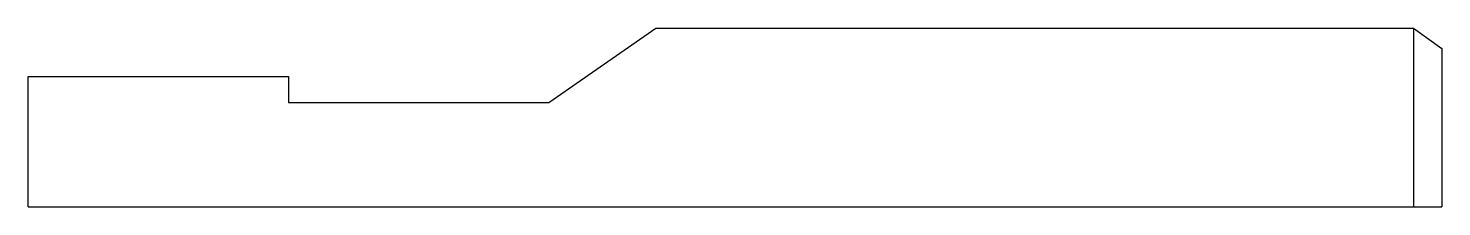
# Model space of a CAD drawing. Header units: millimetres. Extents: x 0 to 54.3, y 0 to 6.9.
import ezdxf

# ---------------------------------------------------------------- set-up
doc = ezdxf.new("R2010")
doc.units = ezdxf.units.MM

msp = doc.modelspace()

# ---------------------------------------------------------------- linework, layer by layer
for p, q in [((20, 4), (24.108, 6.859)), ((24.108, 6.859), (53.23, 6.859)), ((53.23, 6.859), (54.311, 6.08)), ((53.23, 6.859), (53.23, 0)), ((54.311, 6.08), (54.311, 0)), ((0, 0), (0, 5)), ((0, 5), (10, 5)), ((10, 5), (10, 4)), ((0, 0), (0, 4)), ((10, 4), (20, 4)), ((5, 0), (5, 0)), ((5, 0), (5, 0)), ((0, 0), (54.311, 0))]:
    msp.add_line(p, q)

doc.saveas('drawing.dxf')
